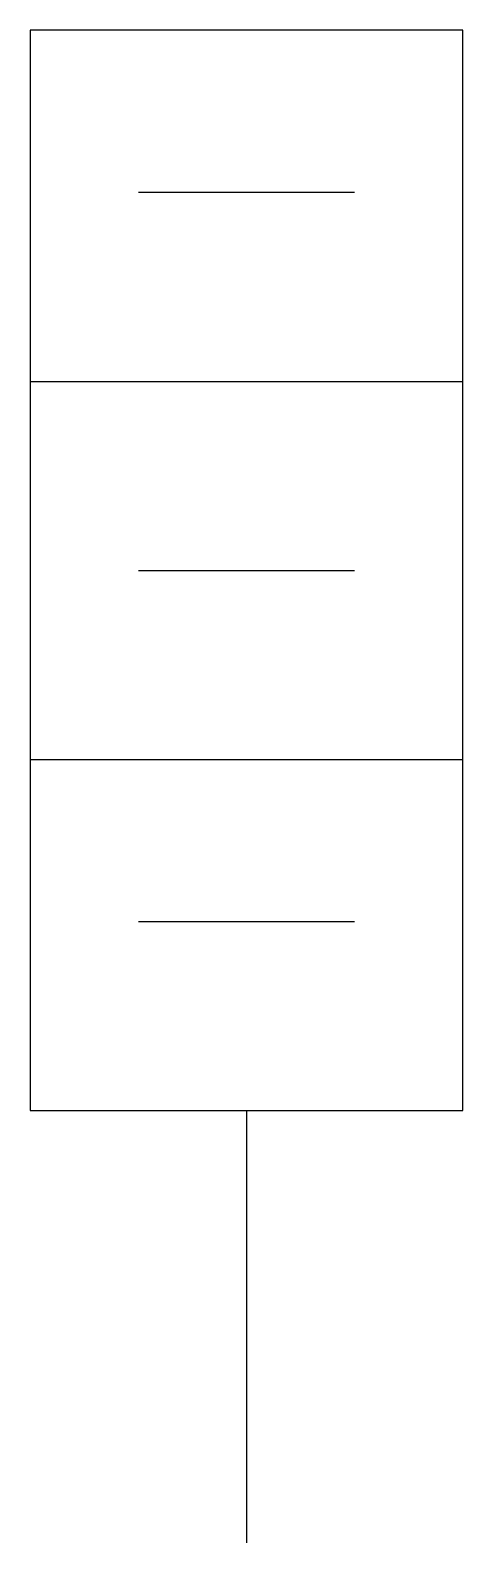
# Model space of a CAD drawing. Header units: millimetres. Extents: x -10113.28 to -10113.111, y 62.069 to 62.661.
import ezdxf

# ---------------------------------------------------------------- set-up
doc = ezdxf.new("R2010")
doc.units = ezdxf.units.MM
doc.header["$LTSCALE"] = 10
doc.layers.add('Tub_componentes', color=2, linetype='Continuous')

msp = doc.modelspace()

# ---------------------------------------------------------------- linework, layer by layer
at = {"layer": 'Tub_componentes'}
for p, q in [((-10113.28044, 62.6613), (-10113.28044, 62.23807)), ((-10113.11115, 62.6613), (-10113.28044, 62.6613)), ((-10113.11115, 62.23807), (-10113.11115, 62.6613)), ((-10113.28044, 62.23807), (-10113.11115, 62.23807)), ((-10113.19579, 62.23807), (-10113.19579, 62.06878))]:
    msp.add_line(p, q, dxfattribs=at)
at = {"layer": 'Tub_componentes', "color": 1}
for p, q in [((-10113.23811, 62.59782), (-10113.15347, 62.59782)), ((-10113.28044, 62.52375), (-10113.11115, 62.52375)), ((-10113.23811, 62.44969), (-10113.15347, 62.44969)), ((-10113.28044, 62.37562), (-10113.11115, 62.37562)), ((-10113.23811, 62.31214), (-10113.15347, 62.31214))]:
    msp.add_line(p, q, dxfattribs=at)

doc.saveas('drawing.dxf')
